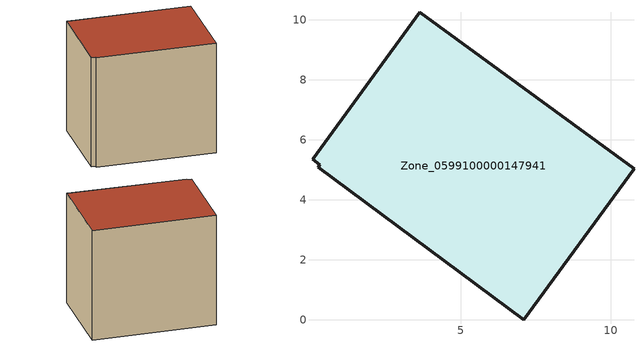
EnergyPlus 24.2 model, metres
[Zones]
Zone_0599100000147941
 floor ground (C_G): 0.3,5.18 0.06,5.36 3.64,10.27 10.77,5.04 7.09,0 0.25,5.09 z0.02
 wall outside (C_F): 10.77,5.04 3.64,10.27 0.06,5.36 0.3,5.18 0.25,5.09 7.09,0 10.77,5.04 z0.02:8.26
 roof outside (C_R): 0.06,5.36 0.3,5.18 0.25,5.09 7.09,0 10.77,5.04 3.64,10.27 z8.26
[BUILDING]
Pand.0599100000147941: North Axis=0; Terrain=City; Loads Convergence Tolerance Value=0.04; Temperature Convergence Tolerance Value=0.4; Solar Distribution=FullExterior; Maximum Number of Warmup Days=25; Minimum Number of Warmup Days=1
[Site:Location]
Rotterdam.The.Hague.AP_ZH_NLD Design_Conditions: Latitude=51.96; Longitude=4.45; Time Zone=1; Elevation=-4.5
[SITE:GROUNDTEMPERATURE:BUILDINGSURFACE]
18, 18, 18, 18, 18, 18, 18, 18, 18, 18, 18, 18
[MATERIAL] Thermal Absorptance=0.9; Solar Absorptance=0.7; Visible Absorptance=0.7
Name | Roughness | Thickness | Conductivity | Density | Specific Heat
G.TI.1946-1964 | MediumSmooth | 0.15 | 1 | 540 | 1210
F.TI.1946-1964 | Rough | 0.3 | 0.857143 | 1920 | 840
R.TI.1946-1964 | MediumRough | 0.2 | 0.277778 | 1500 | 1000
[CONSTRUCTION]
C_G: G.TI.1946-1964
C_F: F.TI.1946-1964
C_R: R.TI.1946-1964
[ZONE]
Zone_0599100000147941: Type=1; Multiplier=1; Ceiling Height=Autocalculate; Volume=Autocalculate; Floor Area=autocalculate; Part of Total Floor Area=Yes
[ZONEINFILTRATION:DESIGNFLOWRATE]
Infil_Zone_0599100000147941: Zone or ZoneList or Space or SpaceList=Zone_0599100000147941; Schedule=AlwaysOn; Design Flow Rate Calculation Method=Flow/Area; Flow Rate per Floor Area=0.003; Constant Term Coefficient=1; Temperature Term Coefficient=0; Velocity Term Coefficient=0; Velocity Squared Term Coefficient=0
[HVACTEMPLATE:ZONE:IDEALLOADSAIRSYSTEM]
Zone_0599100000147941: Maximum Heating Supply Air Temperature=50; Minimum Cooling Supply Air Temperature=13; Maximum Heating Supply Air Humidity Ratio=0.0156; Minimum Cooling Supply Air Humidity Ratio=0.0077; Heating Limit=NoLimit; Cooling Limit=NoLimit; Dehumidification Control Type=ConstantSensibleHeatRatio; Cooling Sensible Heat Ratio=0.7; Dehumidification Setpoint=60; Humidification Control Type=None; Humidification Setpoint=30; Outdoor Air Method=None; Outdoor Air Flow Rate per Person=0.00944; Outdoor Air Flow Rate per Zone Floor Area=0; Outdoor Air Flow Rate per Zone=0; Demand Controlled Ventilation Type=None; Outdoor Air Economizer Type=NoEconomizer; Heat Recovery Type=None; Sensible Heat Recovery Effectiveness=0.7; Latent Heat Recovery Effectiveness=0.65
[ZONECONTROL:THERMOSTAT]
ThermostatControl_Zone_0599100000147941: Zone or ZoneList=Zone_0599100000147941; Control Type Schedule=DualSetpointControlType; Control 1=Thermostat_Zone_0599100000147941; Temperature Difference Between Cutout And Setpoint=0
[THERMOSTATSETPOINT:DUALSETPOINT]
Thermostat_Zone_0599100000147941: Heating Setpoint Temperature Schedule=HeatingSetpoint_Zone_0599100000147941; Cooling Setpoint Temperature Schedule=CoolingSetpoint_Zone_0599100000147941
[SCHEDULE:COMPACT]
HeatingSetpoint_Zone_0599100000147941: Through: 12/31, For: AllDays, Until: 24:00, 21
CoolingSetpoint_Zone_0599100000147941: Through: 12/31, For: AllDays, Until: 24:00, 24
DualSetpointControlType: Through: 12/31, For: AllDays, Until: 24:00, 4
AlwaysOn: Through: 12/31, For: AllDays, Until: 24:00, 1
